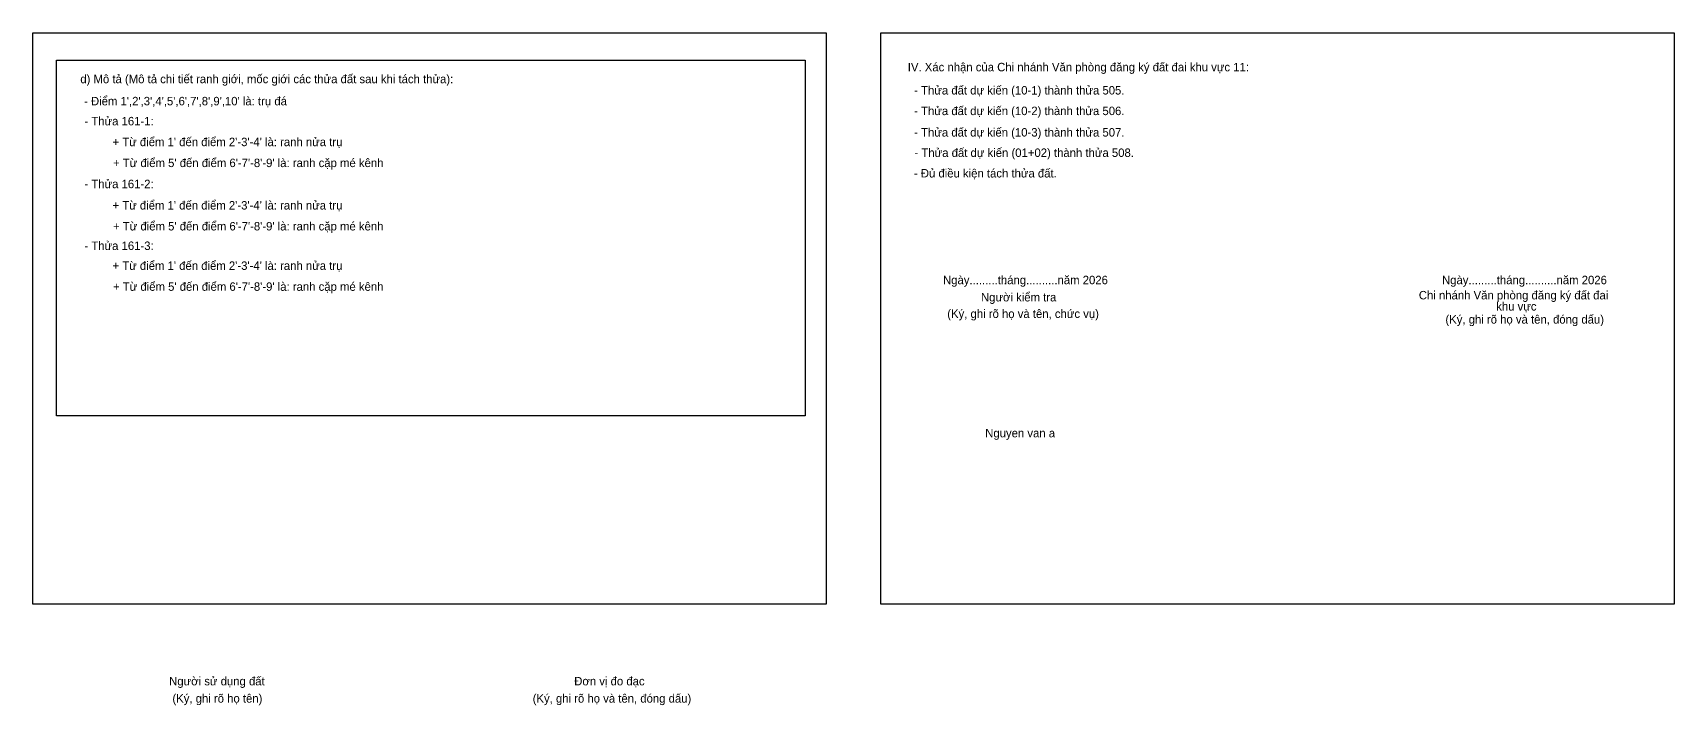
# Model space of a CAD drawing. Extents: x 559989 to 560142, y 2373644 to 2373668.
# Drawn here: x 560082.1 to 560142.1, y 2373643.6 to 2373668.2 of the extents above; entities that cross this region are included whole.
import ezdxf

# ---------------------------------------------------------------- set-up
doc = ezdxf.new("R2010")
doc.units = 0
doc.layers.add('Level 60', color=7, linetype='Continuous')
doc.layers.add('Level 61', color=7, linetype='Continuous')

msp = doc.modelspace()

# ---------------------------------------------------------------- linework, layer by layer
at = {"layer": 'Level 61'}
for points in [[(560082.098, 2373668.167), (560111.098, 2373668.167), (560111.098, 2373647.267), (560082.098, 2373647.267)], [(560113.098, 2373668.167), (560142.098, 2373668.167), (560142.098, 2373647.267), (560113.098, 2373647.267)], [(560082.961, 2373667.167), (560110.33, 2373667.167), (560110.33, 2373654.164), (560082.961, 2373654.164)]]:
    msp.add_lwpolyline(points, close=True, dxfattribs=at)

# ---------------------------------------------------------------- texts
at = {"layer": 'Level 60'}
for s, p in [('d) Mô tả (Mô tả chi tiết ranh giới, mốc giới các thửa đất sau khi tách thửa):', (560083.833, 2373666.324)), ('IV. Xác nhận của Chi nhánh Văn phòng đăng ký đất đai khu vực 11:', (560114.082, 2373666.759)), ('- Thửa đất dự kiến (10-1) thành thửa 505.', (560114.316, 2373665.911)), ("- Điểm 1',2',3',4',5',6',7',8',9',10' là: trụ đá", (560083.97, 2373665.515)), ('- Thửa đất dự kiến (10-2) thành thửa 506.', (560114.316, 2373665.158)), ('- Thửa 161-1:', (560083.983, 2373664.783)), ("+ Từ điểm 1' đến điểm 2'-3'-4' là: ranh nửa trụ", (560085.01, 2373664.022)), ('- Thửa đất dự kiến (10-3) thành thửa 507.', (560114.316, 2373664.373)), ("+ Từ điểm 5' đến điểm 6'-7'-8'-9' là: ranh cặp mé kênh", (560085.029, 2373663.257)), ('- Thửa đất dự kiến (01+02) thành thửa 508.', (560114.327, 2373663.628)), ('- Đủ điều kiện tách thửa đất.', (560114.306, 2373662.877)), ('- Thửa 161-2:', (560083.983, 2373662.486)), ("+ Từ điểm 1' đến điểm 2'-3'-4' là: ranh nửa trụ", (560085.01, 2373661.704)), ("+ Từ điểm 5' đến điểm 6'-7'-8'-9' là: ranh cặp mé kênh", (560085.029, 2373660.94)), ('- Thửa 161-3:', (560083.983, 2373660.225)), ("+ Từ điểm 1' đến điểm 2'-3'-4' là: ranh nửa trụ", (560085.01, 2373659.497)), ("+ Từ điểm 5' đến điểm 6'-7'-8'-9' là: ranh cặp mé kênh", (560085.029, 2373658.732)), ('Ngày.........tháng..........năm 2026', (560115.37, 2373658.973)), ('. ', (560117.588, 2373658.973)), ('Ngày.........tháng..........năm 2026', (560133.611, 2373658.973)), ('Người kiểm tra', (560116.757, 2373658.344)), ('Chi nhánh Văn phòng đăng ký đất đai', (560132.764, 2373658.418)), ('khu vực ', (560135.593, 2373658.01)), ('(Ký, ghi rõ họ và tên, chức vụ)', (560115.525, 2373657.74)), ('(Ký, ghi rõ họ và tên, đóng dấu)', (560133.735, 2373657.533)), ('Nguyen van a', (560116.912, 2373653.375)), ('Người sử dụng đất', (560087.08, 2373644.303)), ('Đơn vị đo đạc', (560101.889, 2373644.303)), ('(Ký, ghi rõ họ tên)', (560087.2, 2373643.672)), ('(Ký, ghi rõ họ và tên, đóng dấu)', (560100.37, 2373643.672))]:
    msp.add_text(s, height=0.3095, dxfattribs=at).set_placement(p)

doc.saveas('drawing.dxf')
